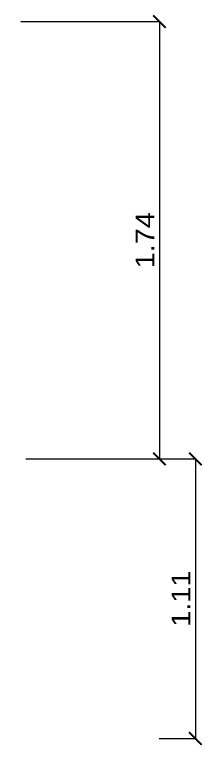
# Model space of a CAD drawing. Header units: metres. Extents: x 126 to 596, y -539 to -70.
# Drawn here: x 358.296 to 359.043, y -273.214 to -270.298 of the extents above; entities that cross this region are included whole.
import ezdxf

# ---------------------------------------------------------------- set-up
doc = ezdxf.new("R2010")
doc.units = ezdxf.units.M
doc.header["$LTSCALE"] = 10
doc.layers.add('A-Pisos', color=1, linetype='Continuous')
doc.styles.add('1-50', font='arial.ttf', dxfattribs={"width": 1.1, "height": 0.075})
doc.dimstyles.new('1-50', dxfattribs={"dimscale": 0, "dimtxt": 0.075, "dimasz": 0.05, "dimexe": 0, "dimexo": 0.025, "dimgap": 0.02, "dimtad": 1, "dimzin": 4, "dimdsep": 46, "dimtxsty": '1-50', "dimblk": 'ARCHTICK', "dimcen": 0.09, "dimclrd": 256, "dimclre": 8, "dimclrt": 2, "dimadec": 0, "dimazin": 3, "dimtfac": 1, "dimtofl": 0, "dimtmove": 2, "dimatfit": 3, "dimldrblk": 'OPEN90', "dimfxl": 1, "dimtolj": 1, "dimtzin": 0, "dimlwd": 18, "dimlwe": 18, "dimarcsym": 0})

# ---------------------------------------------------------------- blocks, each defined once
blk = doc.blocks.new('_ArchTick')
at = {"color": 0, "linetype": 'ByBlock', "const_width": 0.15}
blk.add_lwpolyline([(-0.5, -0.5), (0.5, 0.5)], dxfattribs=at)
blk = doc.blocks.new('*D97')
at = {"layer": 'A-Pisos', "color": 8, "lineweight": 18, "transparency": 16777216}
for p, q in [((358.3206, -270.326), (358.8721, -270.326)), ((358.3406, -272.0709), (358.8721, -272.0709))]:
    blk.add_line(p, q, dxfattribs=at)
at = {"layer": 'A-Pisos', "lineweight": 18, "transparency": 16777216}
blk.add_line((358.8721, -270.326), (358.8721, -272.0709), dxfattribs=at)
at = {"layer": 'Defpoints', "color": 0, "transparency": 16777216}
for p in [(358.2956, -270.326), (358.3156, -272.0709), (358.8721, -272.0709)]:
    blk.add_point(p, dxfattribs=at)
at = {"layer": 'A-Pisos', "lineweight": 18, "transparency": 16777216, "xscale": 0.05, "yscale": 0.05, "zscale": 0.05}
for p, rotation in [((358.8721, -270.326), 90), ((358.8721, -272.0709), 270)]:
    blk.add_blockref('_ArchTick', p, dxfattribs=dict(at, rotation=rotation))
at = {"layer": 'A-Pisos', "color": 2, "transparency": 16777216, "insert": (358.8145, -271.1984), "char_height": 0.075, "attachment_point": 5, "rotation": 90, "style": '1-50'}
blk.add_mtext('\\A1;1.74', dxfattribs=at)
blk = doc.blocks.new('_Open90')
at = {"color": 0, "linetype": 'ByBlock', "lineweight": -2}
for p, q in [((0, 0), (-1, 0)), ((-0.5, 0.5), (0, 0)), ((0, 0), (-0.5, -0.5))]:
    blk.add_line(p, q, dxfattribs=at)
blk = doc.blocks.new('*D98')
at = {"layer": 'A-Pisos', "color": 8, "lineweight": 18, "transparency": 16777216}
for p, q in [((358.8682, -272.071), (359.0155, -272.071)), ((358.8705, -273.186), (359.0155, -273.186))]:
    blk.add_line(p, q, dxfattribs=at)
at = {"layer": 'A-Pisos', "lineweight": 18, "transparency": 16777216}
blk.add_line((359.0155, -272.071), (359.0155, -273.186), dxfattribs=at)
at = {"layer": 'Defpoints', "color": 0, "transparency": 16777216}
for p in [(358.8432, -272.071), (358.8455, -273.186), (359.0155, -273.186)]:
    blk.add_point(p, dxfattribs=at)
at = {"layer": 'A-Pisos', "lineweight": 18, "transparency": 16777216, "xscale": 0.05, "yscale": 0.05, "zscale": 0.05}
for p, rotation in [((359.0155, -272.071), 90), ((359.0155, -273.186), 270)]:
    blk.add_blockref('_ArchTick', p, dxfattribs=dict(at, rotation=rotation))
at = {"layer": 'A-Pisos', "color": 2, "transparency": 16777216, "insert": (358.9578, -272.6285), "char_height": 0.075, "attachment_point": 5, "rotation": 90, "style": '1-50'}
blk.add_mtext('\\A1;1.11', dxfattribs=at)

msp = doc.modelspace()

# ---------------------------------------------------------------- dimensions: what is measured, and where the dimension line sits
at = {"layer": 'A-Pisos'}
for base, p1, p2, picture, middle in [((358.8721, -272.0709), (358.2956, -270.326), (358.3156, -272.0709), '*D97', (358.8145, -271.1984)), ((359.01547, -273.18601), (358.8432, -272.07104), (358.84554, -273.18601), '*D98', (358.95782, -272.62852))]:
    dim = msp.add_linear_dim(base=base, p1=p1, p2=p2, angle=90, dimstyle='1-50', override={"dimscale": 1}, dxfattribs=at)
    dim.commit()
    dim.dimension.update_dxf_attribs({"geometry": picture, "text_midpoint": middle})

doc.saveas('drawing.dxf')
